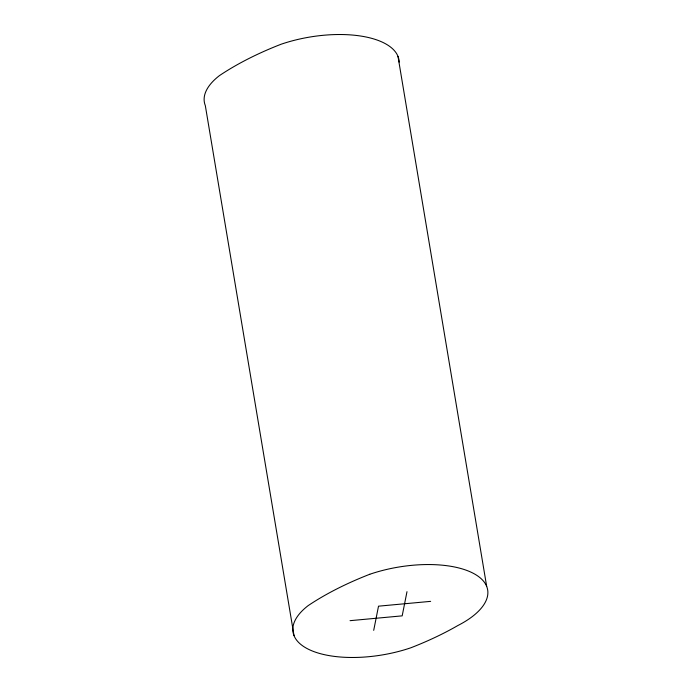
<?xml version="1.0" encoding="UTF-8"?>
<svg xmlns="http://www.w3.org/2000/svg" width="692" height="692" viewBox="0 0 692 692"><rect width="100%" height="100%" fill="white"/><g stroke="black" fill="none" stroke-linecap="round" stroke-linejoin="round"><path stroke-width="1.04" d="M373.706 630.351L378.515 606.175L430.649 601.357M406.991 591.677L402.182 615.854L350.048 620.672M397.987 56.389L486.684 586.418M294.013 635.611L205.316 105.582A84.225 37.186 -9.5 0 1 219.416 75.636A227.166 100.297 -9.5 0 1 281.047 44.253A84.225 37.186 -9.5 0 1 399.18 62.107M369.744 574.282A227.166 100.297 -9.5 0 0 308.113 605.656A84.225 37.186 -9.5 0 0 312.049 650.878A84.225 37.186 -9.5 0 0 410.953 647.747A227.166 100.297 -9.5 0 0 457.819 625.551A84.225 37.186 -9.5 0 0 475.049 574.274A84.225 37.186 -9.5 0 0 369.744 574.282"/></g></svg>
